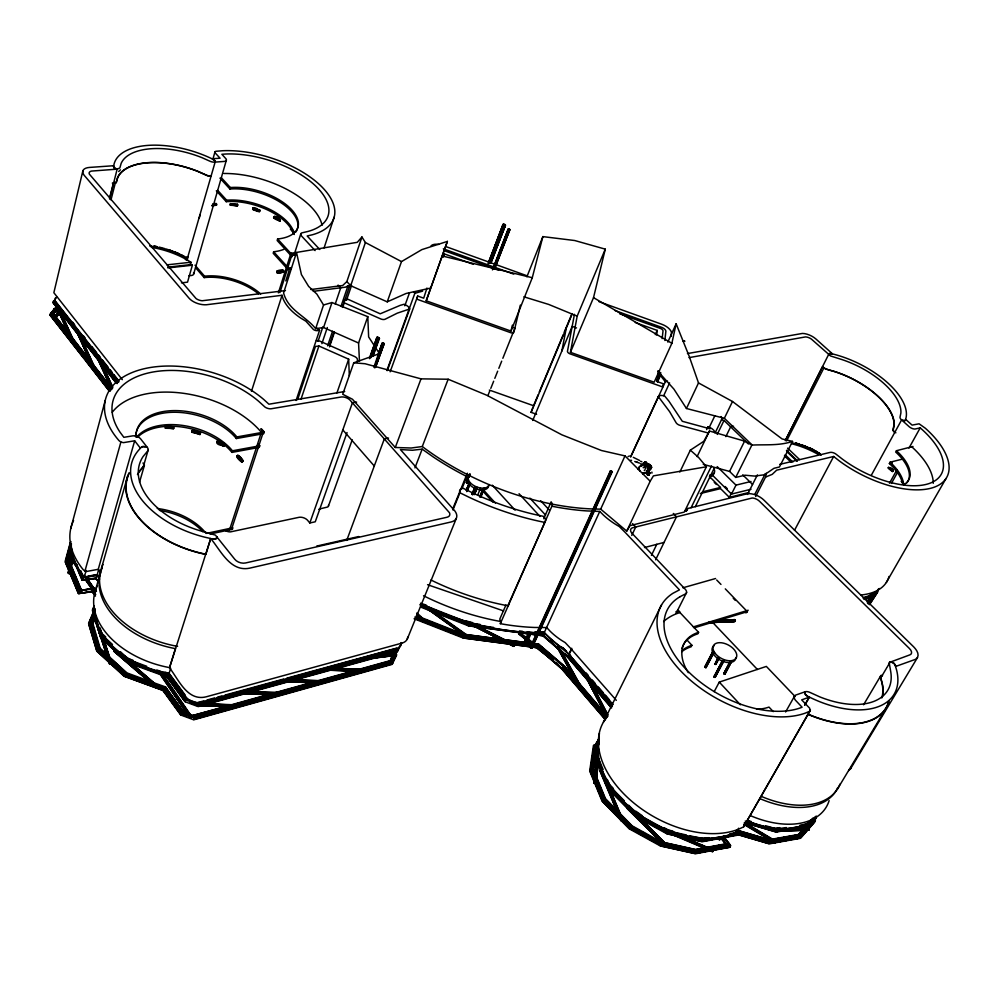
<?xml version="1.0" encoding="UTF-8"?>
<svg xmlns="http://www.w3.org/2000/svg" width="999" height="999" viewBox="0 0 999 999"><rect width="100%" height="100%" fill="white"/><g stroke="black" fill="none" stroke-linecap="round" stroke-linejoin="round"><path stroke-width="1.5" d="M649.675 466.62L649.362 465.247L650.524 465.759C651.885 466.733 648.438 463.411 650.337 465.284M54.021 310.177L54.433 308.491L57.467 308.104M649.088 463.911L649.412 464.947M53.709 313.823L56.156 310.102M293.544 232.23L290.534 229.283L291.233 228.097M815.384 817.532L815.359 820.491L801.123 836.762L770.254 842.257L735.564 832.08M646.553 465.272L646.49 463.586M649.475 473.089L648.888 471.79M647.827 467.095L646.915 465.896M648.713 473.988L648.451 472.902L648.576 475.024L647.202 474.625M646.89 465.771L647.689 466.92M593.843 782.979L594.88 782.454L595.866 783.216L593.843 782.979L596.977 756.842M297.627 399.575L315.434 346.478L318.906 346.004L348.663 359.19L349.313 375.524M396.366 654.07L395.804 652.971L393.768 653.945M649.862 473.051L648.963 474.038L649.662 473.314M648.314 473.314L649.038 472.24M649.787 473.601L649.05 472.952L649.787 472.714M163.399 688.611L181.331 713.261L180.732 715.059L162.812 690.421L163.399 688.611L124.575 674.412L97.328 649.362L89.261 622.464L93.406 612.674L89.685 627.809L90.297 628.446M111.351 663.998L109.69 664.273L93.569 615.147L95.267 614.198M152.048 682.117L165.509 686.912L169.88 693.606M216.646 204.857L215.871 203.521L216.421 205.207L212.325 205.432M643.468 473.489L642.744 473.139M357.23 362.225L357.417 359.453A4.458 2.41 19.3 0 0 354.545 356.493L319.805 341.109L316.383 340.434M276.835 271.541C276.498 274.725 283.479 272.777 283.679 271.104C280.707 267.695 269.88 274.126 283.504 270.567M277.073 271.204L277.647 272.939M109.69 664.273L93.581 614.872M111.763 663.673L104.196 640.309M73.464 344.093L55.794 305.519L56.681 304.658M647.102 466.708L647.19 465.896L649.113 466.058M643.456 473.851L642.719 473.938L643.319 473.464M252.61 209.403C268.419 216.483 252.947 204.083 252.847 208.729M639.21 468.606L639.41 466.97L639.148 467.857M217.807 440.447C237.712 448.301 211.288 446.066 217.957 440.934M671.216 336.388L671.453 332.405A11.089 5.357 24 0 0 661.813 324.275L599 301.673M73.177 343.968L55.819 305.232M223.626 446.278L224.65 444.543M645.816 464.398L646.116 463.249M650.411 467.644C649.575 464.423 649.05 466.408 651.198 467.682M664.872 340.497L665.883 331.193A5.032 2.435 24 0 0 661.937 327.435L614.984 310.552M647.889 467.532L648.051 468.181M658.503 370.866L657.292 381.618L663.161 383.716L662.812 387L569.567 353.671A3.159 1.598 22.9 0 1 567.469 351.248L574.45 314.323M662.15 338.611L663.011 330.931A3.022 1.461 23.9 0 0 660.364 328.421L619.58 313.748M648.314 467.245L648.388 468.419M656.655 335.015L657.192 330.407L635.239 322.515M596.066 781.393L598.251 763.149M596.415 778.658L597.877 766.495M649.05 474.2L648.826 473.676M273.589 217.807C273.726 214.036 282.205 219.031 279.807 221.054C277.622 219.618 272.315 219.256 274.45 216.358M598.438 744.992L598.988 740.434M594.218 783.266L596.965 760.476M594.88 782.454L597.452 761.163M595.504 782.617L597.877 762.849M646.628 463.411L647.477 465.01M76.623 331.643L94.368 370.729M259.865 210.04L259.615 210.714L252.872 208.529L253.122 207.792M649.125 472.127L648.626 472.39M647.864 470.342L648.451 468.868M646.103 465.297L646.403 464.473L644.617 464.41M649.825 470.005L650.099 469.055M598.938 749.262L597.827 756.805L603.146 769.567M596.49 745.341L592.931 769.193L605.481 799.65L610.938 805.194M593.031 770.067L593.468 767.12M593.906 764.185L594.343 761.238M595.879 750.923L596.316 747.976M593.593 770.778L597.14 746.328M599.45 733.328L595.754 758.828L601.123 771.74M598.863 741.857L596.59 757.155L609.14 787.262L636.6 815.034L667.856 832.192L703.171 840.084L737.424 833.728L736.937 832.517L729.582 833.878M596.465 759.527L596.915 756.505M594.205 744.779L590.509 769.317L602.909 799.462L630.182 827.209L661.263 844.317L696.428 852.122L730.594 845.666L723.676 836.25M590.397 771.665L590.846 768.643M595.367 744.742L591.733 768.98L594.655 776.073M593.456 745.416L589.685 770.978L602.06 801.123L629.308 828.87L660.376 845.966L695.516 853.758L729.657 847.289L730.594 845.666M648.226 469.168C647.015 466.533 650.749 466.321 650.449 467.307M72.952 556.293L70.43 573.351L68.856 573.588L68.282 572.964L71.391 553.196M68.382 573.301L71.491 553.533M68.282 572.964L71.466 554.457M68.856 573.588L69.331 570.541M70.055 565.983L70.529 562.937M71.004 559.902L71.491 556.855M68.594 572.702L72.065 554.358M70.33 573.014L72.49 556.006M71.316 566.008L72.028 561.45M646.403 471.828L648.189 469.43M602.31 774.6L608.279 788.948L635.714 816.707L666.957 833.865L702.247 841.745L736.475 835.376L737.424 833.728M650.611 466.308L650.624 465.397M647.352 470.342L646.678 471.178M165.522 427.934C167.707 427.872 158.866 424.225 173.651 428.459L173.264 427.122M230.382 203.908L230.419 205.257L237.487 205.669L237.45 204.32L230.382 203.908L233.079 204.221M230.419 205.257L230.544 203.559M639.01 467.282L638.861 468.106L639.41 466.97M646.353 463.661L645.991 462.4M804.607 705.244L809.19 697.19L805.331 694.63L804.844 691.857A6.381 3.696 30.4 0 1 809.902 692.394L819.779 696.877A73.252 41.159 29.8 0 0 890.708 671.528L889.147 662.537L909.852 654.869A7.28 3.934 30.7 0 0 909.39 648.476L759.54 501.298A6.731 3.546 26.9 0 0 752.21 498.002L632.367 527.847A7.068 3.971 25.5 0 0 631.743 533.041L685.164 589.16A6.081 3.484 26.9 0 1 685.963 593.668L680.007 596.715M648.551 472.265L647.627 472.527L648.488 472.04M648.576 470.629L648.975 470.429M93.631 588.611L93.756 587.949L95.405 590.347M551.935 659.427L553.121 658.791L519.193 633.229L518.806 634.128L552.047 659.939M703.271 464.36L729.57 471.416L735.714 477.435L745.054 475.212L754.507 476.073L764.46 474.775L773.988 468.294L779.432 466.983L792.544 441.421L782.08 438.936L732.504 401.498L698.513 382.929L689.148 356.168L676.136 323.801L671.877 343.294L654.158 382.205L570.441 352.31L577.172 316.146L605.282 249.151L574.75 240.534L542.869 236.613L526.898 276.798M644.442 463.386C644.093 466.57 647.327 463.411 646.003 465.084M755.669 496.503L765.571 477.072L766.295 473.314M561.838 351.049L566.271 328.134M639.597 470.791L639.672 470.129L639.722 470.954M712 850.349L712.025 851.51L712.886 851.485L712.824 849.587M319.767 249.5L307.155 235.976L312.337 234.777A78.734 38.087 17.6 0 0 319.842 184.915A78.734 38.087 17.6 0 0 222.615 150.737L216.059 151.274A3.084 1.449 17 0 0 215.235 152.984L220.067 158.204L211.963 158.779A69.868 33.941 16.4 0 0 113.736 165.722L89.46 167.432A13.174 6.419 15 0 0 82.892 170.717L82.867 173.077L84.078 175.175L189.023 298.164A13.774 7.293 16.5 0 0 206.306 304.77L282.055 295.279L282.892 298.226A50.087 26.061 18.8 0 0 301.024 318.256L305.931 321.228L313.324 329.408A3.384 1.798 18.6 0 0 317.432 330.619L319.568 330.319L296.066 400.499M673.888 833.491L672.539 834.727L712.412 851.697M903.77 484.852L901.435 481.418L902.384 480.394M536.613 414.285L531.106 412.337L532.742 407.692M648.726 471.428L649.313 470.804M648.913 474.987L647.989 475.262M649.288 465.472C646.453 465.059 646.753 464.697 644.13 464.435M92.258 625.574L94.48 616.083M92.557 625.324L94.593 616.42M89.81 628.146L93.431 611.488M89.997 627.559L93.993 612.662M91.621 626.173L94.331 614.298M640.134 466.083L642.607 464.897M520.342 305.095L513.911 332.292A3.172 1.611 21.8 0 1 510.601 332.655L416.695 299.126L417.707 296.041L423.701 298.189L426.948 288.049M401.498 261.588L365.397 242.532L361.938 237.013L346.853 281.593L350.699 285.714L387.237 301.848L401.498 261.588L421.89 249.6L447.377 241.408L426.211 300.799L510.976 331.069L512.4 325.137M82.892 170.717L53.859 292.707L122.315 379.67M570.441 352.31L593.518 297.652L605.282 249.151M109.528 198.351L113.324 183.354L116.246 182.954L116.933 180.22A62.912 30.932 16.3 0 1 198.264 171.628L207.58 175.799A3.359 1.611 16.8 0 0 211.288 175.474M109.565 199.088L117.145 169.156L119.855 167.957L121.154 163.374A63.461 30.832 16.4 0 1 202.073 157.705L210.052 161.264A5.195 2.46 16.9 0 0 214.673 162.138L224.288 161.426A5.157 2.435 17 0 0 226.161 159.016L221.878 154.283L225.512 154.033A72.465 35.065 17.6 0 1 315.135 185.502A72.465 35.065 17.6 0 1 308.079 231.418L301.748 232.904A5.295 2.622 18.3 0 0 301.523 235.976L315.11 250.587M111.001 199.887L115.197 183.404M468.331 637.949L469.493 636.863L433.129 611.013M510.976 331.069L532.28 277.722L542.869 236.613M650.574 466.683L650.574 466.683C648.913 468.281 649.999 465.759 650.711 467.407M648.151 467.17L648.214 468.056M506.743 640.846L538.698 645.079L537.999 647.265L541.408 650.249M420.542 607.03L468.431 625.849L543.131 635.851L544.193 633.066L535.027 631.83M70.754 528.546L105.245 400.412M70.33 542.395L65.16 561.338L78.421 593.518L92.295 591.695L95.08 595.267M65.709 560.851L70.966 541.545M71.416 543.743L70.579 546.753L72.365 550.948M69.718 550.137L66.995 559.989L69.356 565.596M70.33 552.684L68.282 560.089L81.031 590.496L90.747 588.648M71.591 551.96L69.168 560.714L70.367 563.586M69.318 561.65L70.929 555.844M848.638 770.529L850.574 768.731L917.469 657.617C919.417 653.808 916.395 649.675 913.81 646.99L763.96 500.137A13.462 7.105 26.9 0 0 747.202 493.781L687.637 508.528L687.337 509.577A7.443 4.046 25.9 0 1 685.102 510.964M120.879 442.07L123.464 442.644L134.665 440.796L98.252 569.318L86.339 571.503L84.952 571.066L120.879 442.07L119.106 440.734A94.281 54.72 16.3 0 1 140.085 369.792A94.281 54.72 16.3 0 1 263.748 399.475L268.918 404.208L344.68 391.521M98.614 575.836L95.554 574.687L84.278 577.097L86.151 570.404M646.153 461.963L647.027 463.286L646.54 465.047M212.837 159.39L214.96 151.898M97.178 574.85L98.689 569.517M186.863 260.202L215.309 161.426L212.213 158.754M650.411 465.584L650.137 466.583L648.488 466.708M199.3 217.869L200.137 214.897M101.511 568.069L127.635 476.223M94.942 592.082L100.337 573.101M151.249 247.315A59.141 31.094 15.7 0 1 190.934 262.25L190.247 264.673L167.695 267.158M190.322 263.873A60.39 31.818 15.7 0 1 192.37 265.222L187.537 282.155L181.431 282.867M193.694 273.938L226.398 160.052M143.656 465.596L148.152 450.037M191.82 432.23L192.445 430.307L200.499 432.804L200.012 434.353L191.82 432.23L192.432 430.307M464.61 635.776L428.221 609.452M428.234 609.927L429.37 608.341M139.535 482.192L144.293 465.746A4.171 2.51 15 0 0 142.944 463.024M258.416 293.768A45.242 23.988 17 0 0 204.171 277.61L204.583 276.199L195.005 265.185M293.281 233.516A46.391 23.114 17.4 0 0 226.261 201.698L226.686 200.225L217.745 190.409M295.779 232.068A46.591 22.952 17.5 0 0 280.994 202.735A46.591 22.952 17.5 0 0 229.945 189.036L230.369 187.55L221.378 177.747M199.875 434.727L200.487 432.804M513.798 646.415L473.476 625.811L513.511 646.291L514.522 645.679L514.622 644.68L477.41 625.986M649.974 469.98L650.386 468.718M725.012 674.1L723.838 673.276L725.012 674.1L731.33 662.125M646.778 473.076L647.464 473.076M473.538 626.236L474.65 624.6M649.75 466.096L649.525 465.409M715.209 677.334L714.035 676.51L715.209 677.334L724.2 660.364M283.666 249.438A46.416 23.089 17.4 0 1 273.639 251.773L273.177 253.259L287.974 269.518A74.763 37.25 17.4 0 0 290.959 269.118M277.61 238.998L277.148 240.497L292.033 256.731L292.52 255.22L277.61 238.998A46.603 22.94 17.5 0 0 291.72 209.765A46.603 22.94 17.5 0 0 230.369 187.55M714.66 663.811C716.857 665.009 714.647 663.948 718.094 657.305M443.381 256.793L444.293 253.896L473.339 264.335M645.441 464.335L644.942 463.161L643.506 463.161M278.371 292.882L290.946 253.234A72.003 35.44 17.5 0 0 295.204 252.635M279.907 292.607L292.033 254.42L290.946 253.234M287.974 269.518L288.449 268.032L273.639 251.773M648.626 467.332L649.55 466.583L647.614 466.271L648.975 468.131L649.85 467.719M706.093 667.569L704.932 666.733L706.093 667.569L713.623 653.196M285.814 280.906L289.098 270.604M294.255 254.408L300.811 233.803M231.943 452.397L232.455 450.786L259.765 445.791L259.24 447.39L231.943 452.397A55.432 33.042 16 0 0 183.928 427.31A55.432 33.042 16 0 0 137.612 437.225M236.351 438.549L236.875 436.925L264.26 432.043L263.736 433.653L236.351 438.549A55.707 32.867 16.1 0 0 180.145 412.45A55.707 32.867 16.1 0 0 136.463 431.506M251.461 391.333L282.055 295.279M361.938 237.013L357.267 242.32L296.516 252.422L283.591 292.957C288.112 310.227 305.519 315.971 315.659 328.646L323.576 327.535L358.566 343.007L359.453 361.313M407.729 637.162A14.061 9.041 21.6 0 1 402.023 643.094L206.069 696.84C187.275 701.46 178.596 679.457 169.505 667.807L175.399 648.626A81.244 52.797 15.8 0 1 102.273 567.882M129.108 472.764A84.353 51.486 16.6 0 0 203.471 553.921L205.869 554.383L210.714 538.498A84.49 51.024 16.7 0 1 140.459 448.239L134.665 440.796M169.505 667.807L210.714 538.498M401.273 642.594A10.527 6.793 21.6 0 1 397.078 648.289L201.461 702.222A11.426 7.88 16.4 0 1 186.076 697.052L168.993 673.651L170.704 668.294M426.211 300.799L447.377 241.408M645.878 467.607L645.754 468.331M259.59 210.914L259.353 211.651M229.533 529.882L261.376 432.342L263.349 431.993L231.456 529.47M324.101 247.902L334.178 217.12M641.72 465.671C640.097 465.896 644.243 464.223 641.021 466.121L641.533 465.172M892.332 471.516L893.368 470.117L892.332 471.516L888.323 468.081M315.659 328.646L323.539 304.982L316.883 294.118L308.641 286.413L301.411 274.575L296.516 252.422M645.878 462.849C645.454 463.573 648.151 463.161 647.364 464.21M318.019 341.358L322.952 326.698M323.576 327.535L331.98 302.535L367.782 316.646L368.643 336.938L379.495 353.646L353.746 362.812L342.732 394.268L352.46 399.25L395.279 447.49L411.213 448.002L422.277 446.541A178.933 94.793 22.5 0 0 600.674 509.115L626.748 531.106L630.007 525.649L684.315 512.062L706.393 466.783L698.538 457.392L690.346 450.149L703.845 441.283L709.452 431.019L744.605 441.121L751.872 445.079C765.808 444.418 779.145 445.879 792.544 441.421M301.061 399.038L318.906 346.004M648.776 475L649.2 474.026M321.878 343.656L327.322 327.522M335.239 304.046L340.684 287.899L338.087 285.102M327.597 345.841L332.567 331.218M340.996 306.343L347.952 285.864L349.338 286.938L342.382 307.417M329.458 345.454L333.928 332.28M329.508 346.878L334.49 332.217M342.969 307.305L344.48 300.462L347.739 299.163L380.219 313.798L400.124 305.382L404.033 304.27L406.718 305.519A6.868 3.534 20 0 1 409.677 308.978L387.337 370.579M350.699 285.714L365.397 242.532M346.566 300.125L351.536 285.527M650.948 469.168L651.198 468.469M774.712 842.794L776.023 841.208L744.792 822.602M336.913 392.944L348.663 359.19M358.566 343.007L367.782 316.646M225.025 530.282A5.769 3.571 17.1 0 0 230.607 531.855L299.313 517.257A6.731 4.108 18.8 0 1 307.367 520.054L309.815 522.964L352.422 402.797L356.606 402.073M369.393 358.154L376.948 337.275L378.521 337.4L379.458 338.411L372.927 356.343M369.642 358.691L376.948 337.275M371.428 354.72L374.026 347.402M376.623 340.097L377.659 337.175M648.176 474.75L647.452 473.426L647.514 475.087M370.841 357.692L377.597 338.686L376.91 338.211M372.215 356.456L378.459 338.911L379.458 338.411M372.964 355.407L379.208 337.874M347.053 432.555L315.259 521.79L309.815 522.964M378.471 353.521L382.13 343.281L383.466 343.082L384.14 343.806L375.549 367.495M379.195 351.773L382.33 342.994M373.938 367.083L382.13 343.281M379.707 351.698L382.842 342.919M374.463 367.732L382.305 343.668M381.893 347.465L383.466 343.082M375.037 367.582L384.14 343.806M376.111 365.359L383.966 343.419M328.496 505.919L352.222 439.835M404.82 305.794L409.54 292.682M386.875 370.504L414.847 293.306L422.614 291.134M390.147 371.803L417.707 296.041M391.97 656.168L390.184 661.088L393.569 652.996L396.603 654.245L391.958 664.41L193.818 719.804L194.093 716.683L182.342 712.299L164.223 687.524L125.337 673.289L98.451 648.576L90.497 622.065L93.456 615.084M443.219 256.805L444.293 253.896M346.728 540.422L384.34 438.848L388.536 438.049M650.799 467.157L649.787 467.295L650.586 466.633M395.279 447.49L421.016 378.858L448.151 379.233L486.8 395.254L561.863 434.815L601.485 450.524L624.999 455.894L650.187 481.231L626.748 531.106M488.024 263.711L503.046 224.475L504.607 224.3L505.469 225.15L490.971 262.912M488.798 261.938L503.259 224.163M488.823 262.7L503.046 224.475M489.385 261.863L497.177 241.521M498.289 238.624L503.858 224.088M489.435 263.099L503.921 225.312L503.296 224.912M490.172 263.299L505.469 225.15M490.734 262.462L505.219 224.7M490.759 263.237L505.257 225.462M422.277 446.541L448.151 379.233M414.947 467.882L422.165 449.138L433.441 457.08A182.305 96.578 22.5 0 0 466.021 476.136M492.445 269.88L508.279 228.933L509.24 229.046L509.877 229.658L494.58 269.131M493.181 268.743L508.279 228.933M494.143 266.683L508.703 228.896M493.618 269.031L508.316 229.483M494.155 269.181L509.877 229.658M495.117 267.12L509.69 229.333M113.961 651.348L115.472 649.65L113.961 651.348L156.219 687.674M487.937 395.542L489.647 391.246M490.796 388.374L493.668 381.218M494.817 378.346L497.677 371.178M498.826 368.319L501.698 361.151M502.847 358.291L514.885 328.196L512.512 327.347M452.647 509.14L467.332 473.201M452.947 509.989L459.902 492.782L459.565 491.108A7.667 4.421 22.1 0 1 463.074 488.236L472.29 492.744A173.701 93.182 22.5 0 0 533.903 514.285L543.568 516.383A7.642 4.396 23.6 0 1 545.229 521.503L507.867 605.756L505.107 605.232A177.397 101.623 22.5 0 1 434.927 581.942L430.969 579.994M462 488.523L467.794 474.188M468.606 483.116L467.182 483.429L466.421 482.579L469.805 474.2M466.421 482.579L470.005 473.851M466.633 483.029L467.769 480.244M468.294 479.308L466.62 482.217M466.258 490.159L469.28 482.767M466.371 490.409L469.293 483.216M466.658 489.897L469.006 484.14M466.683 490.634L469.605 483.429M466.758 491.645L469.98 483.528M467.357 490.659L470.279 483.466M407.217 639.173L456.356 518.319M394.717 652.859L391.546 660.651L358.529 669.829M471.953 494.143L475 486.775M472.077 494.405L475.299 486.713M472.377 494.617L475.312 487.437M472.752 494.705L475.686 487.537M474.213 491.321L475.387 488.449M473.464 493.981L475.986 487.475M473.588 494.243L475.949 488.474M473.876 493.718L476.236 487.962M473.901 494.455L476.261 488.698M474.837 492.37L476.024 489.485M474.275 494.542L477.222 487.35M474.575 494.48L477.035 488.523M781.505 830.706L782.991 830.993L782.716 829.257M477.972 494.418L480.419 488.436M479.757 496.515L482.817 489.135M479.87 496.778L483.116 489.073M480.182 496.99L483.728 488.374M480.556 497.077L484.103 488.474M480.856 497.015L484.403 488.399M781.917 831.18L808.566 830.231L809.302 829.357L808.203 828.121M533.341 406.256L538.099 394.855M539.285 392.008L563.086 335.002M564.273 332.143L572.015 313.611M531.106 412.337L572.265 313.761M532.729 420.467L572.165 326.398L576.523 327.959M605.744 718.606A90.135 57.043 29.7 0 0 633.541 802.784A90.135 57.043 29.7 0 0 739.098 829.008L743.581 826.885L809.914 711.151L809.739 708.316L801.685 699.862L809.44 697.115A80.644 45.317 29.8 0 0 895.529 666.495L915.571 659.315L917.469 657.617M95.08 617.407L92.732 622.989L100.537 649.475M92.208 624.812L94.568 619.218M92.882 623.963L95.23 618.381M641.508 465.459L642.757 465.222M649.15 468.681L649.6 467.782L650.074 468.543M94.318 606.793L92.545 610.976L100.687 637.837L128.084 662.911L167.545 677.222L185.752 701.997L197.552 706.393L397.577 651.323L401.66 642.794L400.961 643.506M93.332 612.125L88.599 623.314L96.691 650.361L124.076 675.549L162.849 689.71L180.707 714.31M93.481 613.086L88.749 624.288L96.791 651.186L124.026 676.236L162.812 690.421M94.168 605.819L92.395 610.002L100.587 637L128.134 662.212L167.108 676.46L185.115 701.822L167.07 677.172L167.657 675.349L128.634 661.076L101.224 636.001L93.069 609.14L94.256 606.356M649.163 466.633L648.388 466.92L650.536 466.833M743.581 826.885L810.426 709.927M99.675 579.108L96.878 575.536L95.854 578.533L98.389 581.818M850.574 768.731L851.148 767.394M505.969 604.957L499.775 619.105L500.861 621.665L500.324 623.676A175.137 101.748 22.5 0 0 534.39 627.459L546.703 627.572L550.324 631.418A50.412 30.42 25.6 0 0 561.613 640.421L565.197 642.607L570.941 648.726L616.321 700.336M543.743 518.731L551.173 501.76M646.241 464.66L647.439 464.398M500.324 623.676L552.347 505.182L551.885 502.822M688.998 357.63L805.431 336.925A5.832 2.672 25.8 0 1 811.388 339.086L830.581 355.981L840.708 359.178A59.715 28.022 26.7 0 1 900.886 412.999L900.037 417.095A5.07 2.36 27.6 0 0 901.597 419.93L904.769 420.741L905.818 419.505M395.879 653.334L392.27 661.488L194.093 716.683M612.2 471.79L610.963 472.065L610.339 470.941L612.2 471.79L531.992 648.114L530.457 647.752L530.869 646.828M642.719 465.072L641.408 465.834M655.294 334.64L657.192 330.407M531.992 648.114L531.943 647.327M527.01 641.246L526.436 642.519L524.662 641.233L528.721 632.23M524.937 641.833L528.783 633.316M525.611 642.332L529.458 633.816M526.436 642.519L530.282 634.003M527.072 642.332L531.143 633.341M667.832 342.095L676.136 323.801M530.244 647.315L610.339 470.941M530.457 647.752L610.814 470.841M280.394 219.78L279.533 221.229M524.662 641.233L526.336 640.746M530.944 648.114L611.438 470.991M531.53 648.251L611.962 471.353M656.605 380.956L660.489 372.452M656.905 381.456L660.789 372.939M657.554 381.88L660.789 374.787M420.517 603.196A171.566 100.212 22.5 0 0 536.463 632.529L544.355 632.417L599.762 511.426L603.621 515.272A52.56 28.971 25.2 0 0 615.559 524.338L619.33 526.573L625.449 532.667L679.457 589.872L672.964 593.269A94.243 54.67 28.7 0 0 687.986 678.046A94.243 54.67 28.7 0 0 805.381 713.086L809.914 711.151M600.686 509.115L624.999 455.894M647.065 464.21L645.841 465.122M631.143 455.694L658.516 396.291A6.793 3.447 24.6 0 1 662.649 395.579L664.81 396.166L668.993 401.273L682.305 421.291L710.052 428.833L707.966 426.81L706.618 429.62M630.631 457.105L665.346 381.755L667.532 381.131M643.131 472.952L643.531 473.913M663.723 395.616L669.592 382.892M650.998 467.345L650.411 466.883M715.396 432.367L721.89 418.931A6.893 3.484 25.4 0 0 721.128 416.546M156.905 670.017L168.494 674.263L186.738 699.038L198.551 703.446L198.264 706.605L397.003 651.922L399.637 646.303M391.958 664.41L396.615 655.244M544.105 632.192L549.363 637.861A46.878 28.447 25.6 0 0 563.836 648.626L568.856 654.32L571.69 648.276M568.856 654.32L571.903 649.25M752.297 445.142L724.35 418.281L686.463 408.504L698.513 382.929M631.755 535.427L635.739 526.972L632.517 523.601M647.177 473.314L645.854 472.864M649.924 465.609L649.362 465.247L650.212 466.958L649.387 467.282L649.687 466.308M650.436 466.358C652.247 467.12 647.377 466.683 649.825 466.695M679.857 472.04L690.346 450.149M708.815 428.296L714.859 415.746M697.102 456.63L709.452 431.019M651.41 555.419L656.78 544.305M655.619 559.815L676.51 516.758L673.289 513.449M724.35 418.281L732.504 401.498M717.232 434.428L724 420.479L721.478 419.817M686.263 511.326L687.637 508.528M691.083 507.754L711.538 465.921M725.861 436.625L730.631 426.86L733.503 426.248M695.341 506.705L714.46 467.707M709.602 478.171L710.913 475.487M642.27 465.047L640.409 465.497M603.446 722.115L661.538 604.894M709.402 476.486L720.466 487.475L719.804 488.811L700.336 493.531M729.57 471.416L744.605 441.121M735.714 477.435L751.872 445.079M719.642 487.724L729.332 497.34L731.568 492.894M712.786 475.524L731.505 494.068L735.988 485.127L751.011 481.481M676.173 613.174L686.6 592.444M677.11 611.85L677.871 610.327L698.588 632.33A55.719 32.817 28.9 0 0 688.323 672.702M165.16 428.246L173.651 428.459M747.489 494.43L757.379 474.925M647.14 472.202L648.726 470.766M754.782 494.355L765.359 473.588M785.639 439.81L822.602 366.546M785.314 440.684L828.895 353.958L832.404 353.771L830.294 353.346A3.172 1.461 26.2 0 0 828.87 354.258L829.108 354.895M786.588 440.934L823.763 368.181L822.764 367.058L826.323 369.205L834.39 371.441A59.465 28.234 26.7 0 1 894.167 425.337L893.293 429.458A5.045 2.385 27.7 0 0 894.842 432.292M686.775 639.785L691.92 645.292L691.146 646.79A55.407 33.004 29 0 0 681.718 651.773M698.588 632.33L697.814 633.841A55.682 32.842 28.9 0 0 681.905 648.551M631.593 460.314L630.107 460.364M704.932 666.733L712.449 652.372M704.844 666.995L713.049 651.323M705.019 667.307L713.224 651.635M705.644 666.733L712.487 653.683M705.381 667.569L713.598 651.897M705.794 667.669L714.01 651.985M714.834 664.123L718.269 657.617M715.197 664.385L718.631 657.879M715.609 664.472L719.03 657.966M715.908 664.385L718.731 658.915M713.948 676.773L722.327 660.839M714.335 676.41L722.627 660.739M714.123 677.085L722.414 661.413M714.747 676.498L723.039 660.839M714.485 677.347L723.476 660.364M715.109 676.76L723.401 661.088M714.897 677.434L723.888 660.464M794.505 530.319L833.653 456.481L839.073 460.739A78.222 37.5 27.5 0 0 934.515 487.087A78.222 37.5 27.5 0 0 925.311 428.221L919.105 423.813L912.087 425.112L905.618 419.33A65.747 30.844 26.7 0 0 832.592 353.946L815.946 339.023A11.676 5.357 25.8 0 0 802.397 333.441L687.437 353.571M723.763 673.526L730.069 661.55M714.198 691.645L719.268 682.105L766.345 666.42L795.167 696.59M724.138 673.176L729.682 662.762M723.938 673.85L730.169 662.125M724.55 673.264L730.094 662.861M724.3 674.1L730.531 662.387M724.912 673.526L731.143 661.813M724.712 674.2L730.943 662.487M665.771 846.615L667.295 845.279M871.228 475.449L901.597 419.93L909.29 426.81A5.07 2.373 27.7 0 0 915.022 429.033L920.204 427.859L921.602 429.083A72.003 34.515 27.5 0 1 930.007 483.216A72.003 34.515 27.5 0 1 842.219 458.991L835.551 453.808A5.307 2.622 27.3 0 0 830.082 452.422L779.744 464.373M902.472 483.116A46.104 22.752 27.7 0 0 889.372 463.536L890.109 462.2L902.896 459.003M912.999 446.478L896.44 450.711L895.703 452.048A46.291 22.602 27.7 0 1 906.905 482.792M889.472 483.241L896.965 469.73M908.965 448.126L920.204 427.859M891.42 483.391L897.452 472.552M649.387 467.282L650.224 466.558L648.95 466.558M785.614 711.95L794.729 695.791M805.094 704.732L809.44 697.115M738.673 828.208L736.613 831.817A86.301 54.895 29.8 0 1 644.068 817.706A86.301 54.895 29.8 0 1 598.801 742.394M886.338 582.467L946.003 478.533M98.839 582.055L96.041 578.483L82.118 580.257L83.654 577.572L96.878 575.536M78.347 592.719L79.957 590.859L93.132 588.773L92.108 591.758L95.454 596.128M185.09 701.061L185.714 699.999L167.657 675.349M647.09 464.41C647.19 463.037 645.479 465.259 646.99 464.885M116.259 383.216L53.072 302.685L56.656 297.065M109.053 390.846L50.05 315.097L54.433 308.491M662.549 843.506L627.472 808.778L628.071 807.766M863.573 704.77L880.868 675.561L882.517 675.312M881.63 676.423L886.687 667.906M887.174 667.082L890.334 661.75L891.57 662A3.984 2.185 30.8 0 1 894.879 664.347L895.753 666.42L893.905 663.311L890.334 661.75M650.187 481.231L653.421 475.861L706.393 466.783M837.512 788.96L885.788 708.741M241.708 462.075C232.305 455.169 238.811 452.097 243.082 461.026C240.771 464.148 241.658 458.891 243.082 461.026M649.088 466.77L649.587 467.257M596.191 746.777L598.613 742.881M596.241 747.165L598.676 743.268M648.701 474.288L649.675 473.838M594.43 746.091L599.288 738.311M594.717 745.916L598.776 739.422M595.242 746.003L599.3 739.522M596.49 744.317L598.114 741.72M595.804 746.34L599.05 741.146M869.492 604.695L877.721 592.07M875.424 591.957L873.8 594.417L863.823 597.352M872.414 596.84L874.038 594.368M868.393 604.045L874.075 595.367M878.308 589.16L873.376 596.903L864.709 599.45M878.983 588.823L874.063 596.353L863.91 599.35M869.654 603.758L877.846 591.208M869.63 603.983L876.997 592.682M867.469 601.51L869.829 597.902M867.319 602.434L870.541 597.34M867.532 603.421L871.54 597.315M187.35 714.31L160.177 674.313L161.363 673.314L191.671 716.92L189.972 718.181L190.684 717.856M643.418 467.757L643.156 467.619M646.365 464.622L647.377 465.047L647.327 464.41M646.703 465.097L646.028 464.747L646.778 464.597M282.829 270.254L283.404 271.99M641.833 465.022C640.471 465.734 642.444 464.323 641.42 465.497M880.868 675.561L880.269 677.147L881.418 680.806A72.565 41.234 30 0 1 881.842 697.926M622.165 820.216L620.804 820.566L600.012 771.178L601.985 770.354L603.184 773.176M646.99 472.852L647.227 473.763M644.63 467.407L645.479 466.458M606.743 717.145L586.738 678.533L588.386 677.584M156.169 687.787L157.605 686.188L130.644 662.899M648.551 475.237L649.075 474.575M72.053 560.526L73.901 559.303L72.053 560.526L77.323 568.106M557.217 647.589L558.391 646.765L582.18 689.735L580.993 690.546L557.38 647.627M620.804 820.566L622.814 819.729L610.314 790.109M138.611 472.102L143.144 466.645A6.444 3.859 14.9 0 0 143.606 464.398M416.396 615.621C426.461 627.572 426.473 619.655 416.645 613.099M144.293 465.746L138.961 472.152A76.011 46.391 16.6 0 0 137.487 474.587M646.828 466.458L644.979 465.971M110.464 390.359L50.474 313.399L55.095 308.466L58.142 308.067M643.868 467.107L644.43 466.446M627.472 808.778L628.87 807.167M805.818 826.148L798.126 834.939L783.428 837.562M805.631 826.685L798.863 834.415L772.264 839.148M798.875 834.902L802.746 830.481M813.611 818.93L799.862 834.652L769.892 839.972L737.012 830.294M814.734 819.53L800.723 835.551L770.254 840.958L735.626 830.781M809.19 826.673L812.199 823.238M814.41 822.077L800.162 838.361L769.305 843.868L736.088 834.128M812.724 818.131L807.729 823.825L800.099 825.162M816.308 816.245L807.167 826.673L776.235 832.067L744.33 822.676M507.867 605.756L508.628 604.894A7.418 4.545 23.8 0 0 508.941 604.058M53.422 313.624L55.082 311.813L59.69 311.213M69.568 334.653L52.423 312.699L55.757 309.078L58.829 308.679M397.003 651.922L397.702 650.199L198.876 704.782L185.714 699.999M648.925 473.176L649.587 472.927L648.776 473.489L648.726 472.702M647.377 465.047L648.363 465.172M628.009 456.618L629.457 455.994M595.641 744.267L597.902 742.12M76.711 330.894L92.795 367.807M346.853 281.593L342.669 285.539L310.864 289.535M649.55 466.583L648.251 467.37M73.202 343.681L56.156 304.907M94.106 370.317L77.972 333.678M647.876 470.804L649.088 470.654M646.478 464.148L645.716 464.985M140.272 448.002L142.907 446.391L147.315 447.415A6.481 3.846 15.1 0 1 147.64 451.086L143.107 456.506A76.748 46.341 16.7 0 0 200.999 531.006L215.447 535.139L234.728 559.228A8.029 5.057 17.4 0 0 245.592 562.961L446.915 517.27A7.355 4.321 21.8 0 0 449.45 512.712L349.825 399.9A7.03 3.921 19.3 0 0 341.433 396.953L270.866 408.816A6.019 3.409 17.8 0 1 265.047 407.117L258.654 401.298A86.776 50.362 16.3 0 0 149.338 372.739A86.776 50.362 16.3 0 0 120.017 432.18L123.851 437.325L133.067 435.814A6.444 3.796 15 0 1 140.422 438.611L147.315 447.415M81.244 592.582L80.207 593.431L87.175 592.032M648.776 472.977L649.562 472.964M719.804 839.697L720.217 838.024L718.506 838.024L718.593 839.31L719.804 839.697L722.564 837.524M718.593 839.31L720.853 837.524M719.143 839.709L721.403 837.911M109.703 664.023L111.788 663.423M694.105 627.859L747.477 611.625C747.327 609.078 743.843 614.697 746.99 612.25M54.233 315.896L59.028 312.237M54.533 315.934L59.328 312.262M54.933 316.221L59.728 312.562M54.096 317.595L58.891 313.936M55.082 317.357L60.252 313.461M55.382 317.382L60.177 313.723M216.771 442.182L224.163 446.091M237.1 706.705L236.176 706.942M290.534 229.283L291.671 229.121L293.681 231.081M648.501 465.796L649.275 465.584L647.402 465.384M649.2 467.27L650.411 467.445M709.715 622.502L735.401 620.654L709.165 622.639L734.802 621.515L735.276 620.067L709.365 622.327M347.952 285.864L345.454 287.163L313.311 291.346M649.075 464.985L649.899 464.572M882.304 675.299L880.756 677.659L882.629 685.102A72.877 41.409 30 0 1 882.567 696.178M642.931 473.751L642.682 473.826M513.961 644.792L514.622 644.68M593.906 747.215L594.055 748.214M350.974 284.328L349.338 286.938M648.301 472.415L648.988 472.028M519.605 632.792L518.806 634.128M160.901 674.025L160.177 674.313M648.888 470.979L648.101 470.979L649.138 471.278M647.876 471.69L648.588 471.615M901.435 481.418L902.609 481.493M387.237 301.848L406.118 293.469L430.219 288.162M647.614 465.646L647.015 465.696M905.406 420.442L903.246 420.629M648.651 467.232L650.149 466.758M804.844 691.857L795.654 695.104A6.381 3.721 30.3 0 0 795.279 700.024L802.085 707.23A86.738 50.3 28.7 0 1 692.482 675.536A86.738 50.3 28.7 0 1 680.032 596.728M765.571 477.072L772.239 474.35L776.623 470.192L833.653 456.481M92.295 591.695L78.421 593.518L65.322 562.275M693.343 626.897L748.201 610.239M409.677 308.978L397.327 313.137L385.065 319.255A4.296 2.235 19.7 0 1 380.569 318.856L344.455 302.909M870.141 594.592L872.951 593.768M864.123 598.376L874.237 595.404M323.539 304.982L331.98 302.535M682.891 587.799L715.559 578.521M96.041 578.483L82.118 580.257L74.9 563.236M88.274 578.97L83.916 580.182L95.08 577.996M225.762 706.343L192.757 715.509L229.483 705.706M231.756 704.682L269.255 694.255M273.751 693.006L312.749 682.167M317.257 680.918L351.748 671.328M357.754 669.667L390.746 660.489M232.48 704.882L272.989 693.606M275.999 692.782L315.01 681.93M319.518 680.681L355.532 670.666M141.658 446.79L145.242 446.516M197.914 702.497L203.933 700.848M206.943 700.024L214.46 697.964M217.482 697.14L221.99 695.903M225 695.079L283.704 679.02M286.713 678.196L396.591 648.139M198.551 703.446L397.327 648.988M644.492 547.539L664.048 542.432M889.372 463.536L892.207 462.824M729.332 497.34L748.701 492.544M731.505 494.068L751.011 489.26M702.497 491.82L720.466 487.475M600.749 771.116L600.012 771.178M99.163 577.11L97.315 574.775L84.74 577.222L91.483 576.111M94.493 575.412L97.502 574.725L99.313 576.985M648.95 466.058L647.315 465.946M316.658 546.091L358.791 536.538M210.102 534.015L232.417 529.27L232.917 527.759L207.617 533.141M639.26 469.268L637.762 469.368M81.031 590.496L92.17 588.286M89.947 591.483L92.732 590.921M710.214 850.549L694.892 853.446L660.202 845.741M713.286 849.974L729.657 847.289M730.419 846.74L696.103 853.258L660.776 845.416L629.545 828.233L602.16 800.361M730.119 844.455L696.378 850.786L661.663 843.069L630.981 826.198L621.266 816.32M716.308 838.71L701.61 841.433L666.783 833.641M719.255 838.161L732.479 835.726M737.25 834.827L702.834 841.22L667.369 833.303L635.951 816.058L608.391 788.174M696.241 849.687L699.2 849.138M706.605 847.764L729.17 843.581L723.476 836.837M729.17 843.581L695.966 849.774L661.788 842.157L631.643 825.586L605.032 798.551M709.003 837.661L703.121 838.748L689.472 835.688M771.665 839.647L780.494 838.074M770.241 843.293L773.288 842.744M776.335 842.207L790.034 839.759M793.081 839.222L799.175 838.136M777.172 831.505L781.755 830.706M789.385 829.37L804.645 826.71M776.835 828.159L779.832 827.634M786.35 827.547L777.197 829.145L765.596 825.723M277.422 271.191L283.179 270.242M277.922 272.053L283.679 271.104M276.973 272.627L283.641 271.653M277.297 272.952L283.054 272.003M422.165 449.138L412.45 450.262L400.399 449.562L454.832 510.926A14.698 8.654 21.8 0 1 451.111 521.965L249.613 568.169C230.394 572.14 220.829 550.686 210.914 538.761L214.111 539.248A4.321 2.697 16.7 0 0 217.083 537.699L217.12 536.713L215.572 539.01L210.914 538.761M93.569 615.147L94.58 615.147M643.531 464.66L645.953 464.835M237.45 204.32L237.325 206.019M648.064 466.034L648.838 465.946L647.402 465.809L648.126 465.834M212.987 203.908L216.196 203.496M212.775 204.246L216.508 203.808M212.362 204.895L216.671 204.32M211.776 205.806L216.421 205.207M56.156 311.139L59.078 310.751M55.744 311.788L58.841 311.388M54.021 309.141L57.055 308.766M644.33 462.325L645.092 462.225M285.464 290.597L202.185 300.749A6.881 3.646 16.5 0 1 196.079 298.576L89.386 174.163A6.581 3.209 15 0 1 91.471 171.079L117.145 169.156L114.011 167.807L113.461 165.734L114.011 167.807L117.145 169.156M382.155 655.544L393.993 654.083M374.925 657.092L394.155 654.707M374.787 657.442L379.22 656.892M383.666 656.343L388.099 655.794M371.803 658.066L393.981 655.307M370.791 658.403L391.508 655.831M371.341 658.441L393.531 655.669M386.151 654.582L395.467 653.895M389.598 654.37L392.557 654.008M394.767 656.093L395.916 655.956M188.923 275.774L191.608 275.462A4.97 2.585 16.3 0 0 193.494 272.864M167.882 267.919L192.382 265.222M166.87 264.86L190.946 262.238M642.869 463.399L644.343 463.524M717.419 621.166L734.902 619.667L709.265 621.952M709.115 622.402L735.276 620.067M717.332 620.991L734.402 619.605M717.07 621.178L732.442 620.029L716.87 621.041M645.029 473.339L643.868 473.114L644.605 473.326M648.501 474.962L647.964 475.162M710.301 622.702L735.227 621.203L709.352 622.539M726.061 620.879L732.242 620.554L726.223 620.841M789.26 829.495L809.19 828.708M783.241 830.394L809.302 829.357M798.376 830.019L808.566 830.231M782.991 830.993L809.065 829.932M709.377 622.002L712.449 621.89M726.248 621.353L733.928 621.053L726.323 621.328M800.536 828.421L806.68 828.183M794.979 828.77L808.778 828.233M709.49 622.377L723.451 621.865M726.548 621.74L734.302 621.453M710.551 622.377L734.802 621.515M644.917 473.164L643.843 472.939M644.929 469.031L645.616 469.031M259.94 693.818L273.451 694.093M244.842 693.693L279.171 694.405M275.299 694.592L240.784 693.893L277.285 694.705M251.948 691.995L278.471 692.569M250.874 692.045L278.958 692.644M251.086 692.319L273.589 692.806M248.102 692.444L279.32 693.106M248.189 693.131L279.395 693.781M643.543 473.339L644.33 473.364M295.679 680.007L322.202 680.769M294.618 680.032L321.129 680.806M295.242 680.344L312.4 680.831M291.845 680.406L321.491 681.256M291.933 681.081L321.566 681.917M302.148 681.83L315.634 682.205M288.586 681.618L321.341 682.529M286.026 681.83L317.482 682.704M319.343 682.816L284.528 681.78M327.772 669.817L362.225 671.041M328.334 670.129L358.291 671.191M328.821 670.204L360.277 671.316M339.036 668.456L361.513 669.268M335.04 668.368L362 669.342M349.088 669.168L361.076 669.605M335.389 668.818L362.35 669.792M330.981 669.318L362.437 670.441M599.762 511.426L587.087 510.939A182.305 96.578 22.5 0 1 551.885 506.206M207.954 703.758L235.414 704.857M210.077 704.12L226.86 704.794M203.709 704.058L235.739 705.331M203.771 704.757L235.801 706.018M200.487 705.269L235.577 706.643M199.563 705.519L230.07 706.705M200.037 705.606L233.604 706.917M649.475 467.932L650.287 468.269M165.497 426.261L173.626 426.798M165.622 426.685L173.751 427.21M165.622 427.31L173.764 427.847M169.106 428.096L173.476 428.808M353.746 362.812L365.035 363.736L421.016 378.858M644.717 461.938L645.604 462.013M230.831 203.833L237.575 204.62M230.844 204.358L237.587 205.145M230.757 204.895L237.487 205.669M230.307 204.957L237.038 205.744M650.386 465.047L649.325 465.097M465.659 634.59L500.699 639.248M503.746 639.647L538.786 644.305L564.298 666.196L576.373 680.269M503.708 640.446L464.148 635.202L416.77 616.595M506.481 641.995L463.936 636.375L414.785 617.07M509.527 642.394L532.317 645.404M536.475 647.065L463.573 637.449L415.759 618.681M462.999 637.899L511.638 644.318M516.208 644.917L537.487 647.727M510.302 644.243L463.224 638.036L414.098 618.756M513.349 644.642L537.649 647.851M480.057 624.425L469.368 622.989L421.778 604.283M493.556 627.434L469.155 624.163L419.78 604.77M519.48 630.918L522.527 631.331M527.11 631.942L543.881 634.203M489.585 627.772L492.632 628.184M468.206 625.711L474.3 626.523M480.407 627.347L542.969 635.739L567.37 656.917L611.538 708.004M465.434 634.452L498.976 638.91M503.558 639.522L531.006 643.181M534.053 643.581L538.786 644.305M468.131 635.439L471.178 635.839M475.749 636.45L478.808 636.863M483.379 637.462L486.426 637.874M491.008 638.486L494.055 638.885M506.256 640.509L509.303 640.921M512.35 641.321L516.933 641.932M521.503 642.544L524.55 642.944M527.597 643.356L530.656 643.756M535.227 644.367L538.623 644.193L564.747 666.458L572.827 675.886M472.415 622.589L466.496 621.053M541.208 631.88L544.268 632.305M69.193 572.614L69.855 572.739M177.597 646.341L174.101 645.704A81.643 52.959 15.9 0 1 103.009 564.51M735.414 835.176L736.475 835.376M648.988 471.278L648.026 471.203M544.48 522.327L541.658 521.753A182.517 97.939 22.5 0 1 469.418 497.427L459.902 492.782M90.597 627.497L91.271 627.647M686.438 835.014L668.244 830.943L637.412 814.023L628.708 805.231M663.086 842.257L695.341 849.45L728.109 843.381L723.264 837.949M664.135 843.131L684.54 847.689M687.462 848.338L693.294 849.637M672.851 831.031L668.381 830.032L664.422 827.859M644.567 464.523L645.304 464.885M442.632 256.069L532.28 277.722M112.325 183.092L116.259 182.168L117.545 177.547A63.174 31.056 16.3 0 1 198.227 171.478L206.169 175.025A5.17 2.485 16.8 0 0 210.764 175.886M377.597 338.686L378.459 338.911M708.104 432.979L680.032 425.362A4.233 2.173 25 0 1 676.136 422.777L669.63 411.675L658.291 396.553M634.765 461.501L639.635 463.149M586.738 678.533L606.917 717.182M503.921 225.312L504.67 225.524M736.638 833.616L769.892 843.368L800.911 837.849L815.234 821.465L815.259 817.045L808.129 825.062L777.197 830.444L745.266 821.041M737.299 834.34L768.731 843.568M748.214 820.604L751.111 821.453M757.954 825.674L762.287 826.96M746.328 822.589L776.822 831.555L807.916 826.136L816.42 817.332L815.908 818.381L814.347 817.706M745.254 822.826L775.649 831.78M737.999 830.444L769.317 839.672M737.437 830.956L746.378 833.591M752.347 835.351L767.244 839.734M754.932 838.623L759.402 839.947M523.863 296.803L548.663 304.42L577.172 316.146M640.546 461.313L641.845 461.713M192.308 430.681L200.387 433.166M192.108 431.268L200.2 433.766M191.92 431.868L200.012 434.353M647.964 464.285L647.614 464.248M253.034 208.042L259.777 210.24M254.358 208.641L259.752 210.402M254.196 209.166L258.242 210.477M252.71 209.041L259.465 211.239M252.697 209.203L258.092 210.951M637.437 462.3L636.263 461.913M427.572 584.702L503.621 610.926M650.599 468.456L650.536 467.844M489.348 390.06L533.316 405.631M445.616 246.503L527.422 275.924M443.344 248.813L513.761 274.138M443.756 250.537L498.763 270.317M181.331 713.261L194.418 718.006L392.644 662.699L392.52 663.811L193.119 719.592L181.368 715.234L166.908 695.404M130.145 659.24L133.042 660.314M164.947 672.027L169.293 673.626L184.99 694.817M146.778 666.308L129.408 659.939L120.392 651.698M146.616 668.593L153.858 671.253M147.715 680.531L126.074 672.589L99.638 648.301L92.258 623.713M152.56 685.576L159.765 688.211M189.673 702.634L196.915 705.444M193.456 715.721L183.366 711.825L165.035 686.875M182.392 714.747L186.713 716.42M423.626 604.195L426.486 605.319M420.679 606.356L468.793 625.249L543.481 635.264L567.494 656.181L611.625 707.18M418.606 616.495L462.712 633.828M421.528 618.306L449.063 629.133M451.96 630.269L459.203 633.116M647.34 472.927L648.114 473.226M633.279 457.33L639.51 460.414M677.984 835.951L713.249 850.948M673.388 834.689L712.886 851.485M682.205 836.575L713.211 849.774M686.987 839.01L709.54 848.613M680.943 836.488L713.373 850.299M649.612 465.472L650.399 465.809M168.993 673.651L161.913 671.94A76.761 50.749 15.6 0 1 95.055 608.541M55.794 305.519L56.606 305.607L59.703 312.462M644.268 470.329L644.917 470.641M646.915 473.301L648.014 474.575M474.712 625.024L514.697 645.104M474.537 625.599L514.522 645.679M474.188 626.111L514.185 646.178M642.02 815.571L635.926 811.238M631.668 826.235L639.722 830.669M642.407 832.142L645.092 833.616M654.495 838.785L658.528 841.008M274.163 216.533L280.344 220.155M273.851 216.945L279.658 220.23M274.325 217.357L280.12 220.642M273.626 217.432L279.807 221.054M640.834 463.711L641.583 464.148M593.518 297.652L671.877 343.294M651.46 467.008L650.087 465.696M744.63 823.688L775.886 842.294M744.23 824.187L775.474 842.794M743.793 824.375L771.128 840.659M823.763 368.181L829.807 370.229A59.216 28.122 26.7 0 1 893.93 425.299L892.894 430.132A3.272 1.548 27.6 0 0 895.891 432.804M217.445 440.709L224.3 444.805M217.07 441.221L223.926 445.317M216.808 441.783L223.664 445.879M216.958 442.27L223.813 446.366M744.854 823.076L776.086 841.695M869.33 596.44L869.917 597.777L868.468 597.864M319.568 330.319L316.983 328.284M50.05 315.097L84.028 358.279M52.423 312.699L67.383 331.431M651.723 467.445L650.099 466.196M53.072 302.685L115.971 382.405M429.258 608.728L469.393 637.25M428.946 609.24L469.093 637.774M428.559 609.702L468.706 638.224M519.967 632.592L553.196 658.403M519.193 633.229L552.822 659.303M518.893 633.741L552.41 659.74M84.952 571.066L83.267 569.742A90.172 57.093 15.3 0 1 73.564 520.554M214.098 159.715L215.309 161.426M806.78 695.916L804.607 693.206M562.387 647.689L564.672 649.625M539.423 645.754L542.857 648.676M557.754 661.338L564.622 667.182L571.703 675.436M561.763 647.227L566.433 651.211M543.056 634.977L545.379 636.962M550.037 640.946L552.372 642.931M565.184 653.883L567.507 655.881M890.359 467.544L893.493 470.279M890.034 467.644L893.044 470.229M891.358 468.931L893.368 470.641M888.635 467.12L892.644 470.566M891.046 469.355L893.044 471.078M888.311 467.557L892.644 471.416M888.198 467.919L892.207 471.366M549.15 656.905L551.473 658.89M556.106 662.874L558.416 664.859M544.193 633.066L569.08 654.507L612.474 704.657M542.969 635.739L559.915 650.361M562.175 652.31L567.819 657.18L611.151 707.329M114.198 651.123L156.406 687.574M114.023 651.248L150.35 682.617M538.698 645.079L563.436 666.508L576.46 681.668M133.042 664.822L155.307 684.053M115.409 649.737L118.931 652.784M132.817 665.047L155.07 684.265M115.085 650.124L118.606 653.159M130.332 663.286L157.305 686.575M114.623 650.649L125.175 659.765M128.696 662.812L156.843 687.112M114.348 650.861L117.857 653.895M121.379 656.93L124.887 659.964M131.918 666.046L120.617 655.706M135.439 669.08L137.775 671.103M538.661 648.751L562.2 669.155L605.207 719.305M186.513 257.118L187.662 258.853L187.025 259.615A5.032 2.585 16.3 0 1 185.402 259.615M538.798 648.851L561.738 668.893L605.456 719.817M548.226 656.231L561.863 668.169L605.531 719.005M103.546 634.939L105.769 636.962M112.5 644.48L102.348 635.202L100.112 627.859M104.858 641.283L101.486 638.186L96.129 620.529M108.242 644.367L113.861 649.525M100.437 648.638L106.106 653.846M108.367 655.931L126.498 672.589M112.924 660.851L126.448 673.276M97.59 651.523L118.844 671.091M121.091 673.139L124.438 676.236L163.287 690.446L165.097 692.931M651.098 466.583L651.673 467.207M787.587 448.151L799.637 459.602M786.475 450.337L797.414 460.751M786.937 451.71L796.965 461.251M785.139 454.745L792.856 462.1M784.44 455.894L791.121 462.275M724 420.479L748.351 443.931M291.233 229.433L293.244 231.406M290.534 228.871L293.544 231.818M418.593 615.471L421.915 618.706M417.482 614.547L424.113 621.028M417.058 614.997L423.701 621.465M416.645 615.396L423.276 621.878M742.719 474.837L752.547 484.453M717.17 466.595L735.988 485.127M725.087 486.488L727.247 488.623M642.02 820.191L666.133 844.055M639.897 818.156L666.208 844.192M641.683 820.366L664.697 843.144M638.573 817.457L667.082 845.678M642.307 821.865L646.69 826.198M654.357 833.79L658.741 838.136M628.271 808.179L630.469 810.351M637.05 816.87L666.658 846.178M627.634 808.266L636.4 816.945M639.685 820.191L647.364 827.784M652.834 833.203L658.316 838.636M627.809 808.603L662.886 843.331M627.409 808.653L660.289 841.195M714.26 482.38L716.42 484.515M611.263 786.35L613.411 788.523M624.363 800.848L610.239 786.575L607.28 779.482M612.012 791.233L617.37 796.64M635.976 816.732L608.841 789.285L595.804 757.929M615.059 808.503L605.594 798.888L593.643 769.879M619.268 812.774L631.905 825.599M618.581 812.949L620.754 815.159M628.396 822.914L630.569 825.137M619.105 814.135L603.995 798.775L595.829 778.908M629.57 828.883L602.622 801.46L589.735 770.092M716.683 579.994L720.978 584.427M725.286 588.861L746.765 611.051M733.229 598.226L735.376 600.449M712.449 622.19L757.417 669.48M773.251 711.613L768.993 707.092A55.719 32.817 28.9 0 1 756.568 709.253M719.268 682.105L740.396 704.794M540.709 500.774L549.15 509.865M529.882 498.114L545.566 515.084M519.055 493.718L539.959 516.408M219.955 178.147L229.945 189.036M492.282 485.177L515.109 510.152M238.062 455.257L243.082 460.589M237.537 455.382L242.22 460.514M238.087 456.418L242.769 461.55M237.013 455.781L241.696 460.914M237.562 456.805L242.245 461.95M236.688 456.306L241.371 461.438M216.333 190.797L226.261 201.698M482.867 489.298L495.442 503.146M481.456 489.572L492.794 502.072M657.729 371.066L673.9 389.098L686.463 408.504M613.124 704.532L571.553 657.379L569.63 654.083M665.346 381.755L660.951 376.161M342.807 429.895L374.275 466.021M195.554 267.682L204.171 277.61M586.151 672.964L588.186 675.312M592.245 680.007L595.279 683.528M598.326 687.05L603.396 692.906M605.419 695.254L609.477 699.949M568.144 655.257L612.362 706.343M600.062 693.231L602.085 695.579M606.131 700.274L609.165 703.796M576.873 680.594L604.145 712.412M579.395 683.791L606.568 715.471M578.471 684.003L606.518 716.658M562.512 667.257L606.405 718.343M578.783 683.703L592.944 700.237M594.967 702.597L599 707.317M601.023 709.677L604.058 713.211M577.122 685.264L579.133 687.612M583.154 692.307L585.164 694.655M589.185 699.337L591.196 701.685M594.205 705.207L597.215 708.728M600.237 712.25L603.246 715.771M721.041 838.336L726.723 845.092L721.228 838.523M93.756 587.949L96.453 591.333M118.893 381.581L55.345 301.111A9.478 5.107 14 0 1 55.757 297.615M72.69 322.202L74.613 324.638M83.229 335.602L85.152 338.037M91.858 346.566L96.641 352.659M98.564 355.095L100.474 357.53M102.398 359.965L108.142 367.282M110.065 369.717L111.975 372.152M113.898 374.588L118.681 380.681M118.644 382.055L54.433 300.374L53.484 300.974L117.682 382.717M52.972 301.86L117.145 383.628M648.651 464.81L648.239 464.123L648.576 464.722M722.177 838.885L725.848 843.568M413.574 291.658L414.847 293.306M70.242 335.09L89.286 359.465M91.184 361.9L110.215 386.276M71.466 337.088L90.509 361.488M92.42 363.923L111.463 388.324M60.827 323.713L53.109 313.149M62.725 326.149L66.533 331.019M71.291 337.113L78.909 346.865M80.807 349.3L88.412 359.053M92.22 363.936L99.838 373.676M101.736 376.123L103.634 378.559M105.544 380.994L109.353 385.864M51.411 312.799L111.413 389.697M49.95 314.285L109.927 391.258M85.939 360.714L109.715 391.246M84.278 577.097L81.306 573.239A86.339 54.957 15.3 0 1 71.316 543.706M165.509 686.912L184.028 712.737L179.608 706.755M171.653 695.991L177.834 704.37M98.252 569.318L100.887 572.951M87.924 579.507L95.817 590.871M73.701 559.328L75.462 561.863M87.737 579.545L95.654 591.058M73.239 559.59L76.748 564.635M84.64 576.011L95.167 591.171M87.313 580.057L89.935 583.841M72.665 559.964L76.174 565.022M86.713 580.182L95.479 592.819M72.715 560.239L75.35 564.023M86.738 580.431L88.499 582.954M72.215 560.327L77.51 568.069M85.402 579.432L95.03 593.169M85.215 579.47L95.742 594.63M902.109 481.718L903.67 484.003M901.51 481.019L903.858 484.44M194.655 704.844L195.904 705.094L196.079 703.758M162.962 674.313L191.009 715.584M161.363 673.314L191.184 717.195M171.129 687.799L172.877 690.384M177.26 696.827L180.769 701.985M184.266 707.142L187.775 712.299M160.777 673.713L190.584 717.594M160.315 674.1L190.122 717.981M648.838 468.568L648.388 467.619M560.314 649.3L582.03 688.261M563.274 654.919L580.357 685.776M568.756 665.958L571.728 671.328M576.935 680.719L578.421 683.403M557.842 647.065L581.63 690.034M558.553 648.813L571.928 672.964M573.414 675.649L577.872 683.703M557.392 647.377L581.181 690.346M648.363 467.17L648.801 467.994M592.844 685.901L607.854 714.859M591.957 684.477L607.692 714.822M590.784 683.241L607.941 716.345M592.931 687.811L594.368 690.571M587.362 678.009L606.668 715.247M587.375 678.446L595.941 694.979M597.377 697.739L600.948 704.632M602.372 707.392L606.655 715.659M586.913 678.321L606.917 716.932M102.984 365.821L112.687 387.113M100.737 361.426L112.65 387.387M105.17 372.115L109.053 380.619M110.352 383.466L112.288 387.724M100.225 361.501L112.525 388.486M100.749 363.848L102.685 368.107M105.919 375.199L108.516 380.869M98.988 360.239L111.488 387.662M98.027 359.24L111.626 389.073M97.989 359.528L111.588 389.348M81.219 337.699L95.804 369.792M80.919 337.562L95.13 368.681M81.468 339.71L84.003 345.279M85.277 348.077L92.882 364.822M79.783 336.226L94.992 369.742M77.772 332.967L79.67 337.163M82.842 344.131L84.103 346.928M86.014 351.111L92.345 365.072M60.602 311.613L74.276 341.795M59.678 310.09L73.976 341.67M63.337 319.081L67.058 327.322M68.307 330.057L72.028 338.299M58.554 308.778L74.076 343.107M60.951 315.209L62.188 317.957M65.909 326.186L67.158 328.933M80.682 570.566L83.654 577.572M69.393 547.227L73.601 557.155M76.611 564.248L82.63 578.421M69.78 549.7L71.566 553.908M76.898 566.52L82.243 579.133M68.744 548.114L82.03 579.445M68.894 549.05L73.701 560.402M601.773 770.304L602.959 773.126M609.502 788.648L622.602 819.692M601.261 770.416L603.034 774.662M604.233 777.484L606.018 781.717M607.205 784.54L622.077 819.829M612.649 797.652L614.435 801.885M615.621 804.707L617.407 808.94M600.636 770.679L621.465 820.079M601.336 772.527L603.121 776.76M604.308 779.582L606.093 783.815M607.28 786.625L609.065 790.858M610.252 793.681L612.037 797.914M600.162 770.966L620.978 820.366M84.328 575.461L85.527 578.309L85.452 577.497M70.529 568.406L79.957 590.859M65.809 560.476L78.921 591.708M71.566 566.445L81.743 590.771M71.703 567.345L81.818 591.57M66.796 564.31L69.143 569.929M70.904 574.138L79.133 593.781M649.338 473.826L649.725 472.602M103.809 640.209L111.413 663.324M104.233 642.332L108.978 656.768M102.697 638.861L110.777 663.436M95.055 616.595L97.427 623.813M93.981 614.547L97.303 624.675M100.162 633.341L110.127 663.698M93.943 615.247L110.065 664.36M94.306 608.741L95.205 611.675M94.343 631.942L95.629 636.213M97.34 641.92L98.626 646.191M90.097 626.485L96.266 647.102M651.885 472.077L651.947 473.139M707.966 426.81A6.868 3.509 25.5 0 1 714.984 432.879M488.586 485.089A11.151 6.369 22.2 0 1 475.512 488.598A11.151 6.369 22.2 0 1 468.906 476.923M489.26 484.565A11.164 6.369 22.2 0 1 475.262 486.326A11.164 6.369 22.2 0 1 469.642 475.112M118.694 171.553A65.41 32.143 16.3 0 1 120.442 169.842M153.983 246.129A64.211 33.791 15.7 0 1 156.781 246.703M175.899 252.597A64.211 33.791 15.7 0 0 169.218 250.137A63.636 33.479 15.7 0 1 175.812 252.497M182.33 255.407A64.211 33.791 15.7 0 1 184.803 256.618M154.083 246.091A63.636 33.479 15.7 0 1 156.855 246.666M177.11 253.022A63.636 33.479 15.7 0 1 183.441 255.906M159.128 247.115A67.645 35.639 15.7 0 1 164.66 248.589M166.034 248.988A67.645 35.639 15.7 0 1 171.491 250.774M175.225 252.16A67.645 35.639 15.7 0 1 178.759 253.596M188.237 256.731A3.272 1.686 16.3 0 1 184.59 257.168L175.512 253.084A61.226 32.193 15.7 0 0 149.738 245.991M223.888 173.489A72.003 35.44 17.5 0 1 322.103 225.25M294.98 254.033A74.088 36.464 17.5 0 1 292.033 254.42M295.504 254.832A75.112 36.975 17.5 0 1 292.52 255.22M226.686 200.225A46.416 23.089 17.4 0 1 294.293 234.49M291.421 267.632A74.8 37.225 17.4 0 1 288.449 268.032M204.583 276.199A45.267 23.976 17 0 1 260.689 293.981M205.694 554.17A84.028 51.286 16.6 0 1 129.158 473.401M169.318 667.557A80.694 53.072 15.7 0 1 97.49 585.576M112.25 412.3A86.126 50.762 16.2 0 1 183.179 393.269A86.126 50.762 16.2 0 1 261.376 432.342M260.652 428.933A88.599 52.235 16.2 0 1 263.349 431.993M135.577 436.863A55.707 32.867 16.1 0 1 136.176 432.555M136.051 436.313A55.732 32.855 16.2 0 1 175.399 410.601A55.732 32.855 16.2 0 1 236.875 436.925M261.526 428.946A89.835 52.972 16.2 0 1 264.26 432.043M136.551 437.3A55.457 33.017 16.1 0 1 182.642 425.424A55.457 33.017 16.1 0 1 232.455 450.786M257.967 443.718A89.398 53.234 16 0 1 259.765 445.791M159.328 510.364A53.809 33.954 15.4 0 1 202.872 531.718M157.255 508.503A53.834 33.941 15.4 0 1 206.131 533.454M888.461 702.235A80.232 45.592 30 0 1 808.778 714.46M829.12 800.624A77.198 47.378 30.9 0 1 750.686 815.758M837.761 787.574A77.71 47.09 30.8 0 1 760.401 798.825M839.984 784.09A78.072 47.228 30.7 0 1 761.488 796.453M889.135 700.948A80.532 45.767 30 0 1 808.453 714.522M735.813 657.592A12.912 7.567 28.5 0 1 720.079 660.039A12.912 7.567 28.5 0 1 714.273 645.579M663.623 621.565A86.089 50.724 28.9 0 1 680.232 612.487L678.733 610.901A88.574 52.185 28.9 0 0 675.873 611.838M682.492 650.262A55.444 32.992 29 0 1 691.92 645.292M795.666 443.206A60.514 30.807 27.1 0 1 820.179 453.883M795.841 443.194A59.977 30.519 27.1 0 1 808.203 447.752M809.427 448.289A59.977 30.519 27.1 0 1 820.167 453.796M801.922 444.93A61.201 31.144 27.1 0 1 808.191 447.452M809.44 448.002A61.201 31.144 27.1 0 1 816.807 451.623M809.652 447.902A59.778 30.407 27.1 0 1 813.286 449.6M795.454 443.007A63.749 32.492 27.1 0 1 799.175 444.23M804.22 446.116A63.749 32.492 27.1 0 1 820.279 453.908M792.494 442.907A57.705 29.346 27.1 0 1 821.215 455.057M713.835 473.214A11.389 5.994 25.8 0 1 710.439 476.585M714.01 468.818A11.401 5.994 25.8 0 1 709.615 475.112M911.762 446.79A71.553 34.89 27.7 0 1 933.241 483.329M896.44 450.711A46.316 22.577 27.7 0 1 904.083 484.503M890.109 462.2A46.116 22.74 27.7 0 1 903.62 484.353M791.47 443.718A55.744 28.347 27.1 0 1 818.156 454.383M889.035 576.473A75.362 39.735 28.2 0 1 860.863 594.979M430.769 246.278A11.201 5.445 20.4 0 1 438.698 244.418M318.806 509.353A44.168 26.973 19.9 0 1 320.904 508.628L327.335 507.092A3.309 1.986 19.2 0 0 328.434 505.282M816.008 816.32A73.451 45.305 31 0 1 747.302 820.703M879.27 588.473A72.19 38.287 28.3 0 1 863.148 598.251M500.074 621.39A172.003 99.912 22.5 0 1 423.539 595.754M684.69 341.146L682.929 340.671L684.69 341.146M645.167 464.847L645.167 464.847M715.209 653.408A12.912 7.555 28.4 0 0 735.739 658.591A12.912 7.555 28.4 0 0 723.638 643.181A12.912 7.555 28.4 0 0 715.209 653.408"/></g></svg>
